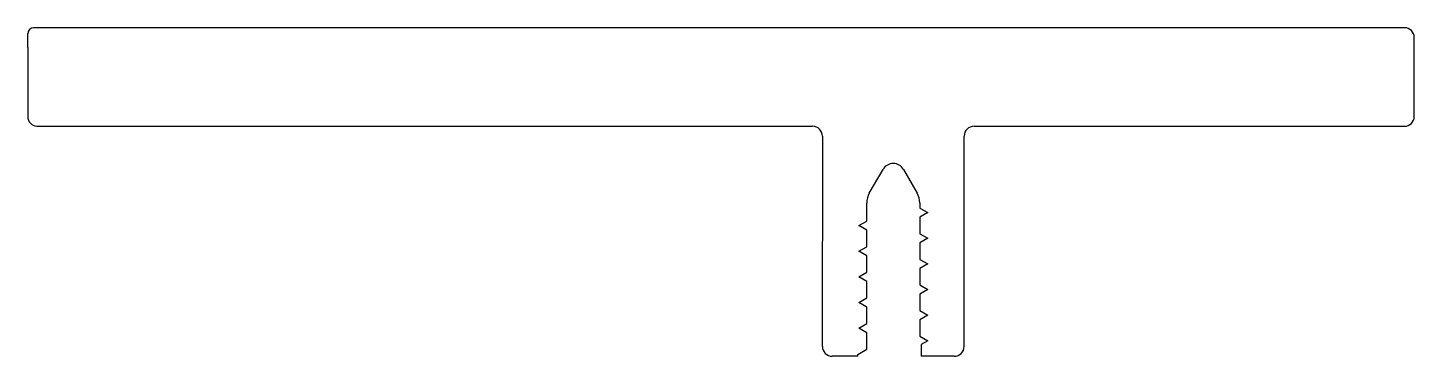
# Model space of a CAD drawing. Extents: x 555.3 to 625.7, y 722.8 to 739.4.
import ezdxf

# ---------------------------------------------------------------- set-up
doc = ezdxf.new("R2010")
doc.units = 0
doc.layers.get('0').update_dxf_attribs({"linetype": 'CONTINUOUS'})

msp = doc.modelspace()

# ---------------------------------------------------------------- linework, layer by layer
at = {"color": 7}
for p, q in [((555.301, 738.436), (555.301, 739.136)), ((625.19, 739.435), (555.602, 739.436)), ((555.301, 738.436), (555.301, 734.937)), ((625.69, 738.435), (625.69, 738.935)), ((625.69, 734.935), (625.69, 738.435)), ((555.763, 734.436), (595.141, 734.438)), ((603.341, 734.438), (625.19, 734.435)), ((595.641, 733.938), (595.64, 723.272)), ((602.84, 723.272), (602.841, 733.938)), ((598.025, 731.042), (598.721, 732.248)), ((599.76, 732.248), (600.457, 731.042)), ((597.891, 729.629), (597.891, 730.542)), ((600.591, 730.55), (600.591, 730.287)), ((600.591, 730.287), (600.991, 730.056)), ((600.991, 730.056), (600.591, 729.825)), ((597.491, 729.398), (597.891, 729.629)), ((597.891, 729.167), (597.491, 729.398)), ((600.591, 729.825), (600.591, 728.987)), ((597.891, 728.329), (597.891, 729.167)), ((600.591, 728.987), (600.991, 728.756)), ((600.991, 728.756), (600.591, 728.525)), ((600.591, 728.525), (600.591, 727.687)), ((597.491, 728.098), (597.891, 728.329)), ((597.891, 727.867), (597.491, 728.098)), ((597.891, 727.029), (597.891, 727.867)), ((600.591, 727.687), (600.991, 727.456)), ((600.991, 727.456), (600.591, 727.225)), ((600.591, 727.225), (600.591, 726.387)), ((597.491, 726.798), (597.891, 727.029)), ((597.891, 726.567), (597.491, 726.798)), ((597.891, 725.729), (597.891, 726.567)), ((597.491, 725.498), (597.891, 725.729)), ((600.591, 726.387), (600.991, 726.156)), ((600.991, 726.156), (600.591, 725.925)), ((600.591, 725.925), (600.591, 725.087)), ((597.891, 725.267), (597.491, 725.498)), ((597.891, 724.429), (597.891, 725.267)), ((600.591, 725.087), (600.991, 724.856)), ((597.491, 724.198), (597.891, 724.429)), ((600.991, 724.856), (600.591, 724.625)), ((600.591, 724.625), (600.591, 723.787)), ((597.891, 723.967), (597.491, 724.198)), ((597.891, 723.129), (597.891, 723.967)), ((600.591, 723.787), (600.991, 723.556)), ((597.441, 722.869), (597.891, 723.129)), ((600.991, 723.556), (600.657, 723.364)), ((600.657, 723.364), (600.663, 722.772)), ((597.44, 722.772), (596.14, 722.772)), ((597.44, 722.772), (597.441, 722.869)), ((602.34, 722.772), (600.663, 722.772))]:
    msp.add_line(p, q, dxfattribs=at)
for centre, radius, start, end in [((555.602, 739.135), 0.3, 90.02372, 179.97628), ((625.19, 738.935), 0.5, 0.02372, 89.97627), ((555.802, 734.934), 0.5, 179.64497, 265.50595), ((625.19, 734.935), 0.5, 270.02373, 359.97628), ((595.141, 733.938), 0.5, 0.02372, 89.97627), ((603.341, 733.938), 0.5, 90.02372, 179.97628), ((599.241, 731.948), 0.6, 29.99735, 150.00265), ((598.9, 730.54), 1.009, 150.1441, 179.8559), ((599.581, 730.54), 1.009, 0.59507, 29.85909), ((596.141, 723.273), 0.5, 180.02372, 269.97628), ((602.34, 723.273), 0.5, 270.02373, 359.97628)]:
    msp.add_arc(centre, radius, start, end, dxfattribs=at)

doc.saveas('drawing.dxf')
